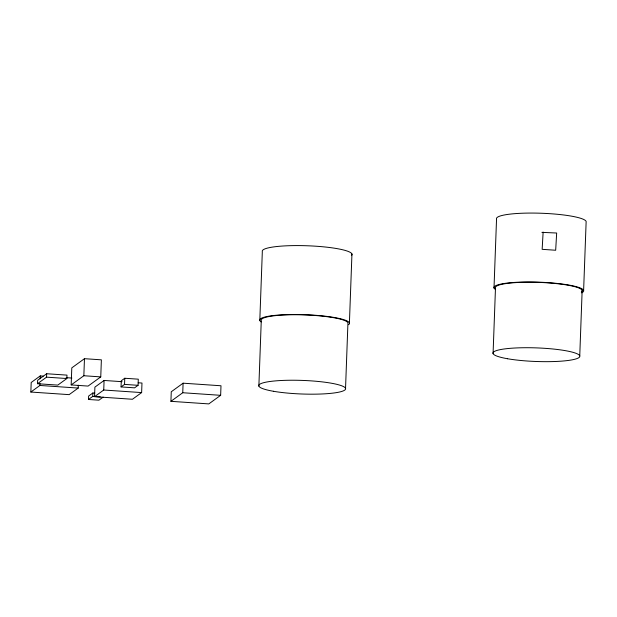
<?xml version="1.0" encoding="UTF-8"?>
<svg xmlns="http://www.w3.org/2000/svg" width="617" height="617" viewBox="0 0 617 617"><rect width="100%" height="100%" fill="white"/><g stroke="black" fill="none" stroke-linecap="round" stroke-linejoin="round"><path stroke-width="0.93" d="M78.32 385.201L78.212 388.07L69.15 394.641L30.85 392.042L31.197 382.486L40.267 375.907L43.136 376.108M37.498 383.72L37.622 380.311L46.676 373.74L66.975 375.121L66.852 378.537L57.797 385.101L37.498 383.72L46.553 377.157L66.852 378.537M30.85 392.042L39.912 385.463L39.982 383.55M40.159 378.776L40.267 375.907M46.553 377.157L46.676 373.74M71.171 384.931L71.796 367.871L84.467 358.685L101.381 359.834L100.756 376.894L88.084 386.08L71.171 384.931L83.843 375.738L100.756 376.894M83.843 375.738L84.467 358.685M103.155 397.117L98.921 400.186L88.501 399.477L88.624 396.068L92.859 392.99L94.756 393.122M88.501 399.477L92.735 396.407L92.859 392.99M138.193 382.779L141.979 383.041L141.632 392.589L132.439 399.261L94.548 396.677L94.895 387.129L104.088 380.458L122.081 381.684M94.548 396.677L103.733 390.013L104.088 380.458M121.055 386.921L121.279 380.782L124.765 378.252L138.293 379.177L138.069 385.317L134.591 387.838L121.055 386.921L124.534 384.399L138.069 385.317M124.534 384.399L124.765 378.252M170.917 401.328L171.264 391.772L183.102 383.188L220.994 385.764L220.647 395.32L208.808 403.904L170.917 401.328L182.748 392.736L220.647 395.32M182.748 392.736L183.102 383.188M259.803 320.516L262.325 251.605A44.918 7.026 2.1 0 1 308.415 245.813A44.918 7.026 2.1 0 1 351.721 255.199M258.87 386.065L261.269 320.555A43.445 6.795 2.1 0 1 302.052 314.832A43.445 6.795 2.1 0 1 347.942 322.861L345.543 388.363M349.415 322.899L351.945 253.98M494.009 288L496.538 219.089A44.918 7.026 2.1 0 1 538.703 213.166A44.918 7.026 2.1 0 1 586.15 221.464L583.62 290.383M493.076 353.549L495.482 288.039A43.445 6.795 2.1 0 1 541.942 282.524A43.445 6.795 2.1 0 1 581.337 292.08M579.749 355.847L582.155 290.345M543.13 232.1L542.15 249.33L555.678 250.247L556.665 233.018L541.911 232.362M66.119 377.666L71.865 378.059M39.912 385.463L78.212 388.07M103.733 390.013L141.632 392.589M92.735 396.407L100.309 396.924M261.176 321.927A44.918 7.026 2.1 0 1 303.425 314.639A44.918 7.026 2.1 0 1 348.566 324.696M495.389 289.412A44.918 7.026 2.1 0 1 539.983 282.208A44.918 7.026 2.1 0 1 581.592 292.851M273.37 391.263A43.445 6.795 2.1 0 0 344.726 390.106A43.445 6.795 2.1 0 0 288.525 380.265A43.445 6.795 2.1 0 0 273.37 391.263M507.575 358.747A43.445 6.795 2.1 0 0 578.939 357.59A43.445 6.795 2.1 0 0 522.73 347.749A43.445 6.795 2.1 0 0 507.575 358.747"/></g></svg>
